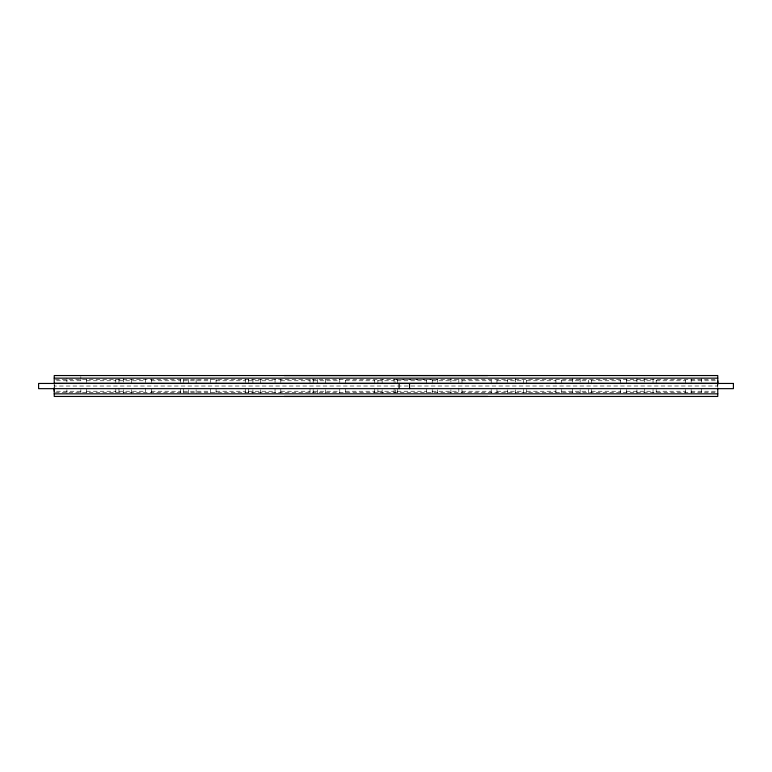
<?xml version="1.0" encoding="UTF-8"?>
<svg xmlns="http://www.w3.org/2000/svg" width="772" height="772" viewBox="0 0 772 772"><rect width="100%" height="100%" fill="white"/><g stroke="black" fill="none" stroke-linecap="round" stroke-linejoin="round"><path stroke-width="0.58" stroke-dasharray="3.86 2.9" d="M54.233 384.958L54.233 387.245M80.838 393.073L80.838 389.561M86.599 393.016L86.599 388.094M86.599 382.584L86.599 378.984M115.81 393.016L115.81 388.094M115.81 382.584L115.81 378.984M151.331 393.025L151.331 388.104M151.331 382.594L151.331 378.994M180.542 393.025L180.542 388.104M180.542 382.594L180.542 378.994M183.707 393.025L183.707 388.104M210.302 393.025L210.302 388.104M216.073 393.025L216.073 388.104M216.073 382.594L216.073 378.994M245.284 393.025L245.284 388.104M245.284 382.594L245.284 378.994M248.439 393.025L248.439 388.094M275.044 393.025L275.044 388.094M280.805 393.025L280.805 388.094M280.805 382.565L280.805 378.984M310.016 393.025L310.016 388.094M310.016 382.565L310.016 378.975M313.171 393.025L313.171 389.435M339.776 393.016L339.776 388.094M345.538 393.016L345.538 388.094M345.538 383.916L345.538 378.984M374.748 393.016L374.748 388.094M374.748 383.916L374.748 378.984M377.913 393.016L377.913 389.426M377.904 383.916L377.904 378.984M394.096 393.016L394.096 388.084M394.096 382.574L394.096 378.984M397.252 393.016L397.252 388.084M397.252 383.906L397.252 378.984M426.462 393.016L426.462 388.084M426.462 383.906L426.462 378.984M432.223 383.906L432.223 378.984M458.829 382.565L458.829 378.975M461.984 393.025L461.984 389.435M461.984 383.906L461.984 378.975M491.195 393.016L491.195 389.435M491.195 383.906L491.195 378.975M496.956 383.906L496.956 378.975M523.561 383.906L523.561 378.975M526.726 393.006L526.726 389.406M526.716 383.896L526.716 378.975M555.927 393.006L555.927 389.406M555.927 383.896L555.927 378.975M561.698 383.896L561.698 378.975M588.303 383.896L588.303 378.975M591.458 393.006L591.458 389.406M591.458 383.896L591.458 378.975M620.669 393.006L620.669 389.406M620.669 383.896L620.669 378.975M656.19 393.016L656.19 389.416M656.19 383.906L656.19 378.984M685.401 393.016L685.401 389.416M685.401 383.906L685.401 378.984M691.162 382.439L691.162 378.927M717.767 387.042L717.767 384.34M55.439 379.438L716.561 379.438M691.162 380.75L715.451 380.76M56.549 380.76L80.838 380.76M86.599 380.76L115.81 380.76M118.965 380.76L145.57 380.76M151.331 380.76L180.542 380.76M183.697 380.76L210.302 380.76M216.073 380.76L245.284 380.76M248.439 380.76L275.044 380.76M280.805 380.76L310.016 380.76M313.171 380.76L339.776 380.76M345.538 380.76L374.748 380.76M377.904 380.76L394.096 380.76M397.252 380.76L426.462 380.76M432.223 380.76L458.829 380.76M461.984 380.76L491.195 380.76M496.956 380.76L523.561 380.76M526.716 380.76L555.927 380.76M561.698 380.76L588.303 380.76M591.458 380.76L620.669 380.76M626.43 380.76L653.035 380.76M656.19 380.76L685.401 380.76M56.549 391.24L80.838 391.25M86.599 391.24L115.81 391.24M118.965 391.24L145.57 391.24M151.331 391.24L180.542 391.24M183.707 391.24L210.302 391.24M216.073 391.24L245.284 391.24M248.439 391.24L275.044 391.24M280.805 391.24L310.016 391.24M313.171 391.24L339.776 391.24M345.538 391.24L374.748 391.24M377.913 391.24L394.096 391.24M397.252 391.24L426.462 391.24M432.223 391.24L458.829 391.24M461.984 391.24L491.195 391.24M496.956 391.24L523.561 391.24M526.726 391.24L555.927 391.24M561.698 391.24L588.303 391.24M591.458 391.24L620.669 391.24M626.43 391.24L653.035 391.24M656.19 391.24L685.401 391.24M691.162 391.24L715.461 391.24M55.439 392.562L716.561 392.562M717.767 384.755L717.767 386L54.233 386.029L54.233 383.366M701.526 378.241L701.526 382.41M701.526 388.663L701.526 393.874M691.162 389.416L691.162 395.409M653.035 378.984L653.035 383.916M653.035 389.406L653.035 393.016M644.736 378.241L644.736 382.41M644.736 388.663L644.736 393.874M636.919 378.241L636.919 382.41M636.919 389.706L636.919 393.874M626.43 378.984L626.43 383.906M626.43 389.406L626.43 393.006M588.303 389.406L588.303 393.006M580.119 378.241L580.119 382.41M580.119 389.706L580.119 393.874M572.313 378.241L572.313 382.41M572.313 388.663L572.313 393.874M561.698 389.406L561.698 393.006M523.561 389.406L523.561 393.006M515.513 378.241L515.513 382.41M515.513 389.706L515.513 393.874M507.696 379.284L507.696 382.41M507.696 389.706L507.696 393.874M496.956 389.397L496.956 393.006M458.829 388.084L458.829 393.016M450.906 378.241L450.906 383.452M450.906 389.706L450.906 393.874M437.357 382.41L437.357 379.284L395.679 379.284L395.679 382.41M437.357 389.706L437.357 392.832M432.223 389.426L432.223 393.016M395.679 389.706L395.679 392.832M382.13 379.284L382.13 383.452M382.13 389.706L382.13 393.874M339.776 378.984L339.776 382.574M325.34 379.284L325.34 383.452M325.34 389.706L325.34 393.874M317.524 379.284L317.524 383.452M317.524 389.706L317.524 393.874M313.171 378.984L313.171 383.916M275.044 378.994L275.044 382.603M260.733 379.284L260.733 383.452M260.733 389.706L260.733 393.874M252.917 379.284L252.917 383.452M252.917 389.706L252.917 393.874M248.439 378.994L248.439 382.594M210.302 378.994L210.302 382.594M196.117 379.284L196.117 383.452M196.117 389.706L196.117 393.874M188.31 379.284L188.31 383.452M188.31 389.706L188.31 393.874M183.697 378.994L183.697 382.594M145.57 378.994L145.57 382.594M145.57 388.094L145.57 393.016M131.51 379.284L131.51 383.452M131.51 389.706L131.51 393.874M123.694 378.241L123.694 383.452M123.694 389.706L123.694 393.874M118.965 378.984L118.965 382.594M118.965 388.084L118.965 393.016M80.838 376.591L80.838 382.584M66.903 378.241L66.903 382.41M66.903 389.706L66.903 393.874"/><path stroke-width="1.16" d="M54.233 391.24L54.233 388.258M717.767 383.742L717.767 380.76M54.233 378.155L717.767 378.155M54.233 383.298L717.767 383.298M54.233 393.845L717.767 393.845M717.767 384.34L717.767 375.549L54.233 375.549L54.233 383.925M717.767 388.075L717.767 396.451L54.233 396.451L54.233 387.66M487.74 375.549L284.26 375.549M487.74 396.451L284.26 396.451M409.536 383.452L409.536 388.663M399.114 383.452L399.114 388.663M733.4 383.452L38.6 383.452L38.6 388.663L733.4 388.663L733.4 383.452"/></g></svg>
